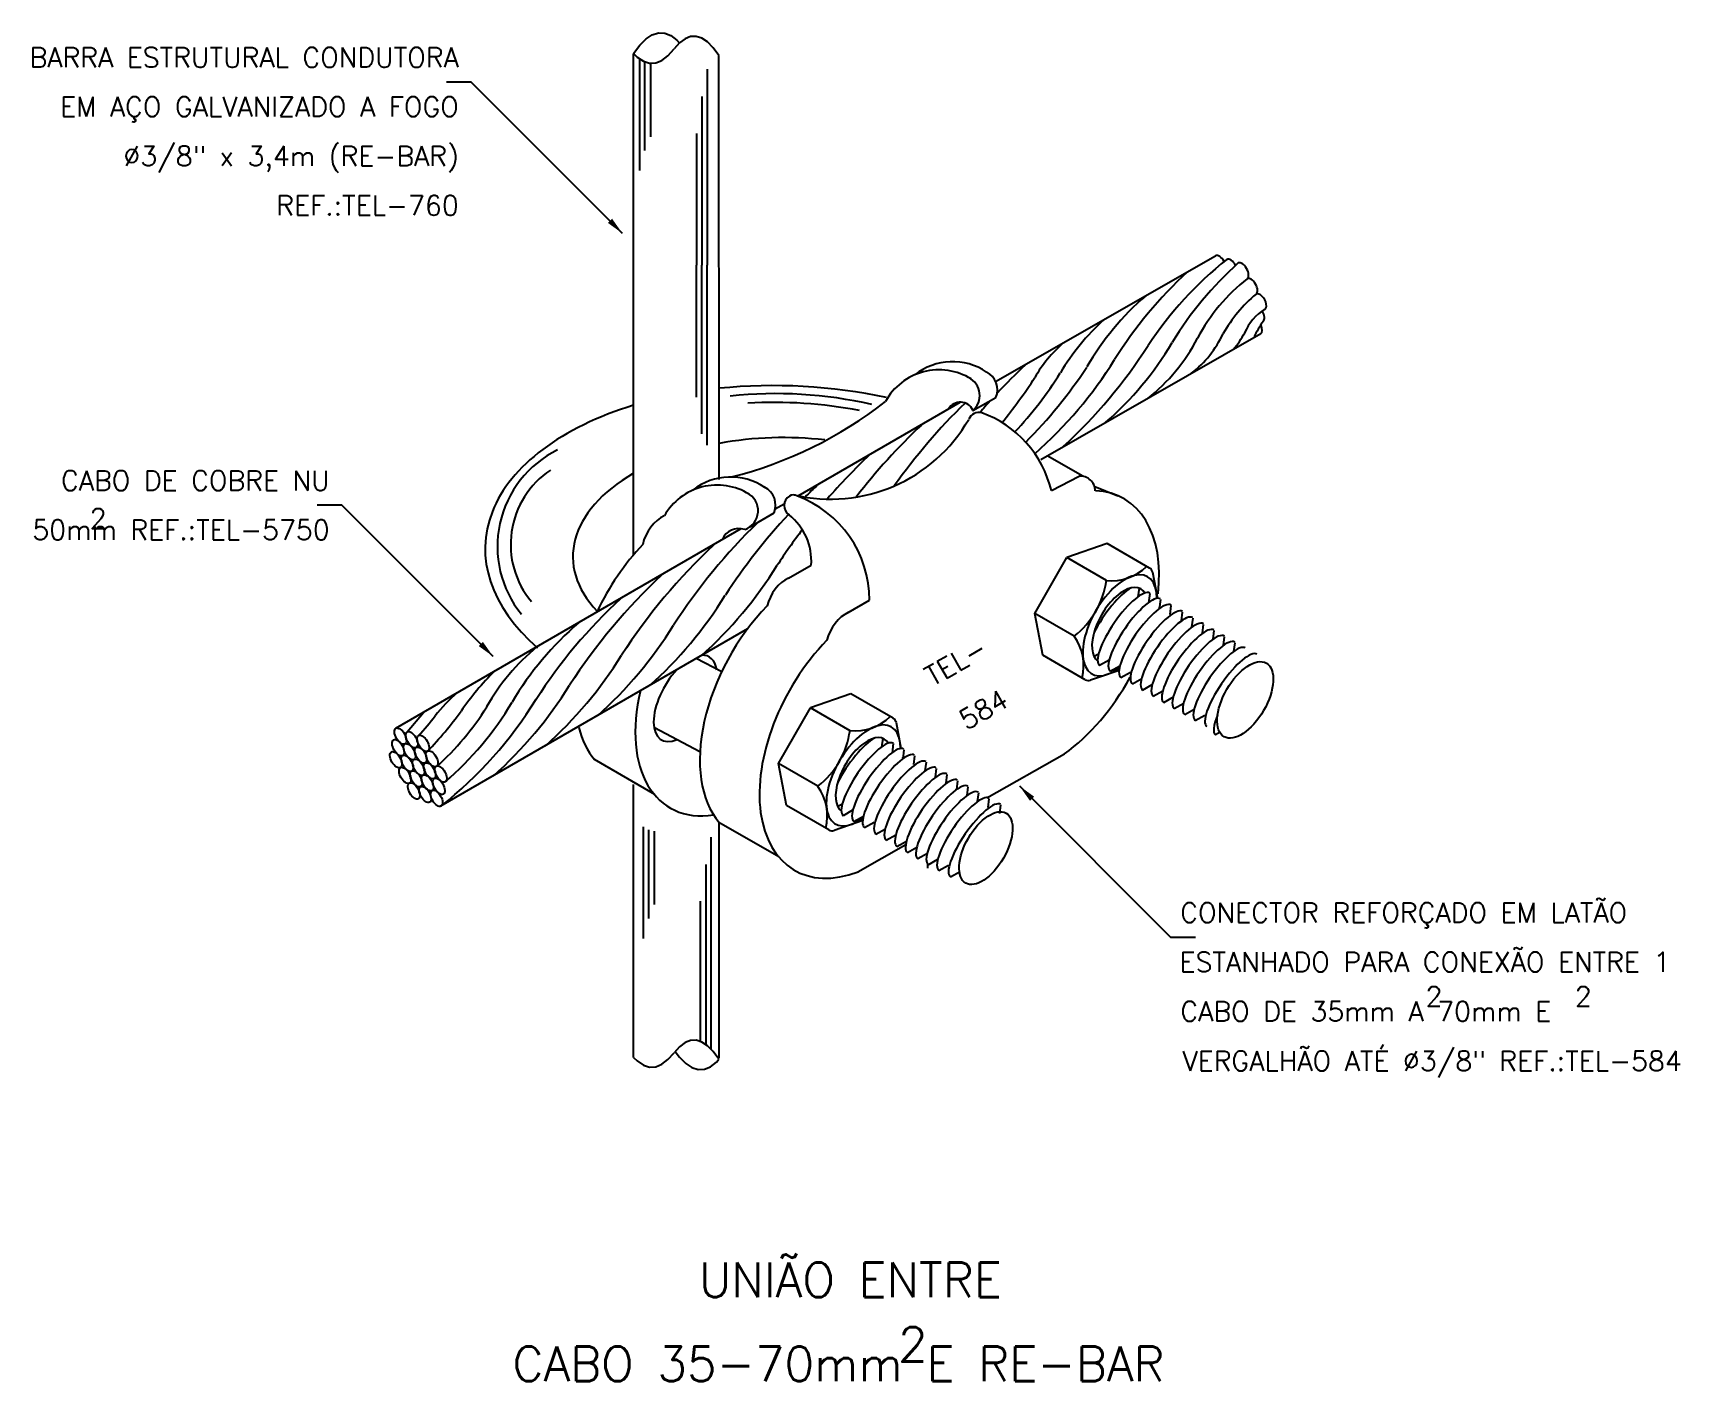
# Model space of a CAD drawing. Header units: millimetres. Extents: x -6476.7 to -6460, y -4389.2 to -4375.5.
import ezdxf
from ezdxf.enums import TextEntityAlignment as Align

# ---------------------------------------------------------------- set-up
doc = ezdxf.new("R2010")
doc.units = ezdxf.units.MM
doc.header["$LTSCALE"] = 10
doc.layers.add('Termotécnica', color=7, linetype='Continuous')
doc.styles.add('r140', font='romans.shx')
doc.styles.add('r80', font='romans.shx')

msp = doc.modelspace()

# ---------------------------------------------------------------- linework, layer by layer
at = {"layer": 'Termotécnica', "color": 2}
for p, q in [((-6470.571, -4380.845), (-6470.571, -4375.759)), ((-6469.704, -4380.078), (-6469.705, -4375.776)), ((-6472.219, -4376.046), (-6472.469, -4376.046)), ((-6470.684, -4377.581), (-6472.219, -4376.046)), ((-6466.899, -4379.084), (-6464.667, -4377.808)), ((-6466.441, -4379.874), (-6464.209, -4378.597)), ((-6466.9, -4379.085), (-6466.899, -4379.084)), ((-6468.902, -4380.241), (-6467.259, -4379.293)), ((-6473.53, -4380.337), (-6473.78, -4380.337)), ((-6471.994, -4381.873), (-6473.53, -4380.337)), ((-6469.134, -4380.375), (-6469.044, -4380.323)), ((-6472.983, -4382.597), (-6469.481, -4380.575)), ((-6465.766, -4380.727), (-6466.175, -4380.869)), ((-6465.336, -4380.975), (-6465.766, -4380.727)), ((-6466.501, -4381.435), (-6466.175, -4380.869)), ((-6465.773, -4381.102), (-6466.175, -4380.869)), ((-6465.254, -4381.283), (-6465.304, -4381.02)), ((-6465.443, -4381.179), (-6465.455, -4381.267)), ((-6465.443, -4381.179), (-6465.455, -4381.267)), ((-6465.335, -4381.232), (-6465.347, -4381.329)), ((-6465.227, -4381.294), (-6465.24, -4381.391)), ((-6465.12, -4381.356), (-6465.131, -4381.444)), ((-6465.004, -4381.422), (-6465.015, -4381.509)), ((-6472.525, -4383.387), (-6469.411, -4381.589)), ((-6466.42, -4381.859), (-6466.501, -4381.435)), ((-6466.102, -4381.665), (-6466.501, -4381.435)), ((-6464.899, -4381.484), (-6464.911, -4381.572)), ((-6464.792, -4381.547), (-6464.803, -4381.634)), ((-6464.684, -4381.609), (-6464.695, -4381.697)), ((-6464.578, -4381.671), (-6464.59, -4381.758)), ((-6464.472, -4381.732), (-6464.484, -4381.82)), ((-6469.677, -4382.028), (-6469.936, -4381.892)), ((-6465.99, -4382.108), (-6466.42, -4381.859)), ((-6465.9, -4381.869), (-6465.853, -4381.843)), ((-6465.9, -4381.869), (-6465.853, -4381.843)), ((-6465.843, -4381.96), (-6465.746, -4381.905)), ((-6465.646, -4382.013), (-6465.935, -4382.113)), ((-6465.735, -4382.022), (-6465.638, -4381.967)), ((-6465.627, -4382.084), (-6465.531, -4382.029)), ((-6465.511, -4382.15), (-6465.415, -4382.095)), ((-6468.367, -4382.25), (-6468.775, -4382.392)), ((-6467.937, -4382.498), (-6468.367, -4382.25)), ((-6465.407, -4382.212), (-6465.31, -4382.157)), ((-6465.299, -4382.275), (-6465.203, -4382.22)), ((-6469.102, -4382.958), (-6468.775, -4382.392)), ((-6468.373, -4382.625), (-6468.775, -4382.392)), ((-6465.192, -4382.337), (-6465.095, -4382.282)), ((-6465.086, -4382.399), (-6464.99, -4382.344)), ((-6464.98, -4382.46), (-6464.883, -4382.405)), ((-6469.898, -4382.838), (-6470.36, -4382.594)), ((-6467.855, -4382.806), (-6467.905, -4382.543)), ((-6464.873, -4382.52), (-6464.776, -4382.465)), ((-6468.044, -4382.701), (-6468.056, -4382.79)), ((-6467.936, -4382.755), (-6467.948, -4382.852)), ((-6464.666, -4382.663), (-6464.62, -4382.637)), ((-6467.828, -4382.817), (-6467.841, -4382.914)), ((-6467.721, -4382.879), (-6467.732, -4382.967)), ((-6469.02, -4383.382), (-6469.102, -4382.958)), ((-6468.702, -4383.188), (-6469.102, -4382.958)), ((-6467.604, -4382.944), (-6467.616, -4383.032)), ((-6467.5, -4383.007), (-6467.512, -4383.095)), ((-6467.392, -4383.07), (-6467.404, -4383.157)), ((-6470.571, -4385.939), (-6470.571, -4383.171)), ((-6467.285, -4383.132), (-6467.296, -4383.22)), ((-6467.179, -4383.193), (-6467.191, -4383.281)), ((-6467.073, -4383.255), (-6467.085, -4383.342)), ((-6466.656, -4383.185), (-6465.12, -4384.721)), ((-6468.59, -4383.631), (-6469.02, -4383.382)), ((-6468.501, -4383.392), (-6468.454, -4383.366)), ((-6468.443, -4383.483), (-6468.347, -4383.428)), ((-6466.966, -4383.315), (-6466.977, -4383.402)), ((-6466.848, -4383.377), (-6466.859, -4383.465)), ((-6469.704, -4385.941), (-6469.704, -4383.557)), ((-6468.247, -4383.535), (-6468.536, -4383.636)), ((-6468.336, -4383.545), (-6468.239, -4383.49)), ((-6468.228, -4383.607), (-6468.132, -4383.552)), ((-6468.112, -4383.672), (-6468.016, -4383.618)), ((-6468.008, -4383.735), (-6467.911, -4383.68)), ((-6467.9, -4383.798), (-6467.803, -4383.743)), ((-6467.792, -4383.86), (-6467.696, -4383.805)), ((-6467.687, -4383.921), (-6467.59, -4383.867)), ((-6467.581, -4383.983), (-6467.484, -4383.928)), ((-6467.473, -4384.042), (-6467.377, -4383.988)), ((-6467.356, -4384.105), (-6467.259, -4384.051)), ((-6464.87, -4384.721), (-6465.12, -4384.721))]:
    msp.add_line(p, q, dxfattribs=at)
at = {"layer": 'Termotécnica', "color": 1}
for p, q in [((-6470.509, -4376.943), (-6470.509, -4375.81)), ((-6470.456, -4376.741), (-6470.456, -4375.84)), ((-6470.401, -4375.854), (-6470.401, -4376.6)), ((-6469.825, -4375.916), (-6469.825, -4377.903)), ((-6469.878, -4376.193), (-6469.878, -4377.903)), ((-6469.933, -4376.566), (-6469.933, -4377.903)), ((-6469.933, -4379.241), (-6469.933, -4377.903)), ((-6469.878, -4379.613), (-6469.878, -4377.903)), ((-6469.825, -4379.729), (-6469.825, -4377.903)), ((-6472.868, -4382.635), (-6472.702, -4382.438)), ((-6470.47, -4384.731), (-6470.47, -4383.598)), ((-6470.417, -4384.529), (-6470.417, -4383.628)), ((-6470.363, -4383.642), (-6470.363, -4384.388)), ((-6469.786, -4383.704), (-6469.786, -4385.855)), ((-6469.839, -4383.981), (-6469.839, -4385.808)), ((-6467.585, -4384.018), (-6467.585, -4383.978)), ((-6469.894, -4384.354), (-6469.894, -4385.777))]:
    msp.add_line(p, q, dxfattribs=at)
at = {"layer": 'Termotécnica', "color": 3}
for p, q in [((-6467.128, -4379.378), (-6466.895, -4379.246)), ((-6466.013, -4380.044), (-6466.374, -4379.836)), ((-6466.332, -4380.189), (-6466.05, -4380.042)), ((-6465.657, -4380.246), (-6465.893, -4380.15)), ((-6469.39, -4380.556), (-6469.146, -4380.416)), ((-6469, -4381.078), (-6468.768, -4380.944)), ((-6468.393, -4381.426), (-6468.178, -4381.301)), ((-6465.234, -4381.385), (-6465.237, -4381.37)), ((-6470.357, -4383.27), (-6470.968, -4382.917)), ((-6467.835, -4382.907), (-6467.838, -4382.892)), ((-6466.986, -4383.304), (-6466.2, -4382.858)), ((-6469.097, -4383.903), (-6469.705, -4383.556)), ((-6468.295, -4384.057), (-6467.809, -4383.777))]:
    msp.add_line(p, q, dxfattribs=at)
at = {"layer": 'Termotécnica', "color": 2}
for points in [[(-6470.571, -4375.757), (-6470.507, -4375.672), (-6470.444, -4375.608), (-6470.381, -4375.567), (-6470.318, -4375.548), (-6470.255, -4375.551), (-6470.193, -4375.575), (-6470.131, -4375.622), (-6470.106, -4375.65)], [(-6470.571, -4375.757), (-6470.535, -4375.793), (-6470.472, -4375.835), (-6470.409, -4375.854), (-6470.346, -4375.851), (-6470.284, -4375.826), (-6470.222, -4375.779), (-6470.161, -4375.71)], [(-6469.705, -4375.776), (-6469.763, -4375.698), (-6469.821, -4375.639), (-6469.879, -4375.601), (-6469.936, -4375.583), (-6469.993, -4375.585), (-6470.049, -4375.606), (-6470.105, -4375.648), (-6470.161, -4375.71)], [(-6469.705, -4385.957), (-6469.763, -4385.879), (-6469.821, -4385.82), (-6469.879, -4385.782), (-6469.936, -4385.764), (-6469.993, -4385.765), (-6470.049, -4385.787), (-6470.105, -4385.829), (-6470.161, -4385.891)], [(-6470.571, -4385.938), (-6470.535, -4385.974), (-6470.472, -4386.015), (-6470.409, -4386.035), (-6470.346, -4386.032), (-6470.284, -4386.007), (-6470.222, -4385.96), (-6470.161, -4385.891)], [(-6470.148, -4385.877), (-6470.105, -4385.935), (-6470.042, -4385.999), (-6469.979, -4386.04), (-6469.916, -4386.059), (-6469.853, -4386.056), (-6469.791, -4386.032), (-6469.729, -4385.985), (-6469.705, -4385.957)]]:
    msp.add_lwpolyline(points, dxfattribs=at)
at = {"layer": 'Termotécnica', "color": 1}
for centre, radius, start, end in [((-6462.241, -4380.756), 3.718, 128.435, 146.7642), ((-6462.082, -4380.517), 3.535, 131.7772, 148.8439), ((-6462.103, -4381.088), 4.223, 132.4102, 148.1717), ((-6463.179, -4379.527), 1.89, 128.1044, 152.1084), ((-6463.563, -4380.319), 2.778, 130.6875, 150.1267), ((-6463.228, -4379.394), 1.579, 130.6471, 149.6734), ((-6463.89, -4378.797), 0.525, 121.7478, 156.5997), ((-6464.187, -4380.225), 2.394, 132.407, 149.1128), ((-6463.615, -4378.909), 0.716, 142.3713, 157.4842), ((-6465.294, -4379.739), 1.393, 131.2403, 149.9662), ((-6469.768, -4375.883), 5.248, 312.6958, 327.3042), ((-6468.059, -4376.92), 3.441, 311.4359, 329.0739), ((-6466.567, -4377.741), 1.94, 308.6897, 332.2807), ((-6465.588, -4378.131), 1.101, 308.0378, 334.9512), ((-6465.217, -4378.132), 0.961, 319.4967, 331.6379), ((-6462.439, -4383.344), 6.075, 133.2064, 137.0102), ((-6469.31, -4376.608), 4.263, 311.2158, 328.0944), ((-6471.771, -4375.546), 6.326, 321.2814, 326.4435), ((-6469.562, -4376.919), 3.916, 316.9104, 327.9633), ((-6470.223, -4376.111), 5.104, 315.3336, 326.3979), ((-6469.131, -4383.615), 4.409, 77.2144, 95.9728), ((-6469.136, -4383.768), 4.473, 78.9719, 93.5529), ((-6462.965, -4383.648), 6.075, 134.311, 144.75), ((-6462.439, -4383.344), 6.075, 138.0256, 139.4795), ((-6463.492, -4383.952), 6.075, 133.2064, 142.5165), ((-6470.862, -4380.756), 1.091, 116.1969, 219.0812), ((-6464.019, -4384.256), 6.075, 133.2064, 139.0626), ((-6470.911, -4380.735), 0.907, 123.8036, 219.7917), ((-6464.545, -4384.56), 6.075, 133.2064, 134.8713), ((-6465.072, -4384.864), 6.075, 134.2013, 146.9958), ((-6464.545, -4384.56), 6.075, 137.1702, 146.9958), ((-6464.019, -4384.256), 6.075, 142.8274, 146.9958), ((-6465.599, -4385.168), 6.075, 133.2064, 146.9958), ((-6466.126, -4385.472), 6.075, 133.2064, 146.9958), ((-6472.702, -4378.719), 4.223, 311.8283, 328.1717), ((-6473.229, -4379.024), 4.223, 311.8283, 328.1717), ((-6467.143, -4385.141), 5.248, 132.6958, 147.3042), ((-6469.013, -4383.99), 3.245, 130.6583, 149.3417), ((-6473.755, -4379.328), 4.223, 311.8283, 328.1717), ((-6470.154, -4383.465), 2.194, 129.5979, 150.4021), ((-6474.282, -4379.632), 4.223, 311.8283, 328.1717), ((-6470.041, -4383.995), 2.768, 134.5242, 145.4758), ((-6471.189, -4383.583), 1.783, 131.1773, 141.5135), ((-6474.809, -4379.936), 4.223, 311.8283, 328.1717), ((-6476.077, -4379.62), 4.69, 316.7715, 323.2285), ((-6474.324, -4381), 2.651, 311.4044, 328.5956), ((-6475.157, -4380.076), 4.232, 308.4803, 328.2103), ((-6474.657, -4380.63), 3.324, 310.883, 329.117), ((-6474.351, -4381.161), 2.2, 316.6069, 323.3931)]:
    msp.add_arc(centre, radius, start, end, dxfattribs=at)
at = {"layer": 'Termotécnica', "color": 3}
for centre, radius, start, end in [((-6467.335, -4379.501), 0.619, 56.1373, 128.18), ((-6467.473, -4379.583), 0.619, 58.1641, 151.2602), ((-6467.261, -4379.224), 0.202, 309.7762, 63.2463), ((-6467.087, -4379.169), 0.207, 338.0473, 62.4737), ((-6470.616, -4375.962), 4.219, 284.2633, 308.0315), ((-6467.256, -4379.431), 0.139, 24.4459, 149.7194), ((-6467.064, -4379.513), 0.117, 76.7509, 156.2739), ((-6467.427, -4380.457), 1.127, 13.7323, 69.7684), ((-6468.571, -4378.661), 1.615, 256.6787, 330.077), ((-6469.586, -4380.67), 0.619, 56.1373, 128.18), ((-6466.04, -4380.194), 0.153, 0.3231, 93.933), ((-6469.723, -4380.749), 0.616, 58.0351, 150.5007), ((-6469.511, -4380.393), 0.203, 289.3874, 63.1801), ((-6469.337, -4380.338), 0.207, 338.0473, 62.4737), ((-6468.933, -4380.341), 0.112, 120.7879, 237.7847), ((-6468.951, -4380.303), 0.0703, 58.8415, 123.3991), ((-6469.305, -4381.3), 1.127, 359.9485, 69.7684), ((-6469.505, -4380.753), 0.179, 70.1212, 158.3354), ((-6469.372, -4380.907), 0.605, 356.4762, 51.1261)]:
    msp.add_arc(centre, radius, start, end, dxfattribs=at)
at = {"layer": 'Termotécnica', "color": 2}
for centre, radius, start, end in [((-6465.72, -4380.598), 0.505, 263.8108, 314.501), ((-6465.369, -4381.032), 0.0654, 10.8846, 60), ((-6466.638, -4380.978), 0.872, 307.9969, 352.0248), ((-6466.511, -4381.964), 0.506, 345.5818, 36.1065), ((-6465.957, -4382.051), 0.0654, 240, 289.1165), ((-6468.321, -4382.12), 0.505, 263.8108, 314.501), ((-6467.969, -4382.555), 0.0654, 10.8846, 60), ((-6469.239, -4382.501), 0.872, 307.9969, 352.0248), ((-6469.112, -4383.487), 0.506, 345.5818, 36.1065), ((-6468.558, -4383.574), 0.0654, 240, 289.1165)]:
    msp.add_arc(centre, radius, start, end, dxfattribs=at)
for centre, major_axis, ratio, start_param, end_param in [((-6464.621, -4377.887), (-0.0458, 0.0793), 0.509483, 4.692989, 6.283185), ((-6464.507, -4377.923), (-0.0458, 0.0793), 0.509483, 4.628823, 6.283185), ((-6464.392, -4377.96), (-0.0458, 0.0793), 0.509483, 3.141593, 6.283185), ((-6464.301, -4378.118), (-0.0448, 0.0784), 0.512264, 3.141593, 6.283185), ((-6464.211, -4378.274), (-0.0448, 0.0772), 0.525888, 3.041833, 6.283185), ((-6464.232, -4378.396), (-0.0458, 0.0793), 0.509483, 3.262738, 4.754042), ((-6464.255, -4378.518), (-0.0458, 0.0793), 0.509483, 3.141593, 4.494178), ((-6468.955, -4380.894), (3.121, -0.168), 0.564445, 1.292485, 1.842562), ((-6468.955, -4380.894), (3.121, -0.168), 0.564445, 2.145046, 3.764449), ((-6469.097, -4380.832), (2.09, 0.039), 0.564445, 1.335475, 1.853625), ((-6469.097, -4380.832), (2.09, 0.039), 0.564445, 2.342658, 3.621654), ((-6465.639, -4381.555), (-0.284, -0.492), 0.500279, -3.871922, 0.848217), ((-6465.639, -4381.555), (-0.213, -0.369), 0.500279, 2.861531, 6.228609), ((-6468.24, -4383.078), (-0.284, -0.492), 0.500279, -3.871922, 0.848217), ((-6468.24, -4383.078), (-0.213, -0.369), 0.500279, 2.861531, 6.228609)]:
    msp.add_ellipse(centre, major_axis=major_axis, ratio=ratio, start_param=start_param, end_param=end_param, dxfattribs=at)
at = {"layer": 'Termotécnica', "color": 3}
for centre, major_axis, ratio, start_param, end_param in [((-6466.394, -4381.651), (0.798, 1.379), 0.605501, 5.338245, 6.58995), ((-6470.272, -4380.699), (0.147, 0.255), 0.61415, 0.696687, 2.049591), ((-6470.012, -4381.699), (0.789, 1.366), 0.605501, 1.180363, 1.712074), ((-6469.012, -4381.331), (0.147, 0.255), 0.61415, 0.696687, 2.009837), ((-6468.756, -4382.324), (0.789, 1.366), 0.605501, 1.175884, 2.925575), ((-6468.407, -4381.68), (0.147, 0.255), 0.61415, 0.688811, 2.009837), ((-6468.151, -4382.673), (0.789, 1.366), 0.605501, 1.175884, 3.777677), ((-6470.046, -4382.297), (-0.243, -0.421), 0.500279, 2.580168, 3.461071), ((-6470.046, -4382.297), (-0.243, -0.421), 0.500279, 4.267986, 6.874199), ((-6466.397, -4381.651), (0.798, 1.379), 0.605501, 4.075403, 4.750279), ((-6469.411, -4382.041), (0.789, 1.366), 0.605501, 2.029769, 3.594038), ((-6470.02, -4381.685), (0.789, 1.366), 0.605501, 2.583733, 2.925575)]:
    msp.add_ellipse(centre, major_axis=major_axis, ratio=ratio, start_param=start_param, end_param=end_param, dxfattribs=at)
at = {"layer": 'Termotécnica', "color": 1}
for centre, major_axis, ratio, start_param, end_param in [((-6465.696, -4381.531), (-0.254, -0.367), 0.279135, 3.653434, 5.169979), ((-6465.696, -4381.531), (-0.254, -0.367), 0.279135, 3.653434, 5.169979), ((-6465.588, -4381.597), (-0.255, -0.367), 0.281547, 3.158868, 6.283185), ((-6465.48, -4381.655), (-0.255, -0.367), 0.281547, 3.158868, 6.283185), ((-6465.372, -4381.718), (-0.255, -0.367), 0.281547, 3.158868, 6.283185), ((-6465.256, -4381.783), (-0.255, -0.367), 0.281547, 3.158868, 6.283185), ((-6465.152, -4381.845), (-0.255, -0.367), 0.281547, 3.158868, 6.283185), ((-6465.044, -4381.908), (-0.255, -0.367), 0.281547, 3.158868, 6.283185), ((-6464.937, -4381.971), (-0.255, -0.367), 0.281547, 3.158868, 6.283185), ((-6464.831, -4382.032), (-0.255, -0.367), 0.281547, 3.158868, 6.283185), ((-6464.725, -4382.093), (-0.255, -0.367), 0.281547, 3.158868, 6.283185), ((-6464.618, -4382.153), (-0.255, -0.367), 0.281547, 3.158868, 6.283185), ((-6464.5, -4382.216), (-0.255, -0.367), 0.281547, 3.158868, 6.283185), ((-6464.421, -4382.312), (0.246, 0.355), 0.279135, 2.20721, 3.141593), ((-6468.297, -4383.053), (-0.254, -0.367), 0.279135, 3.653434, 5.169979), ((-6468.189, -4383.12), (-0.255, -0.367), 0.281547, 3.158868, 6.283185), ((-6468.081, -4383.178), (-0.255, -0.367), 0.281547, 3.158868, 6.283185), ((-6467.973, -4383.24), (-0.255, -0.367), 0.281547, 3.158868, 6.283185), ((-6467.857, -4383.306), (-0.255, -0.367), 0.281547, 3.158868, 6.283185), ((-6467.753, -4383.368), (-0.255, -0.367), 0.281547, 3.158868, 6.283185), ((-6467.645, -4383.431), (-0.255, -0.367), 0.281547, 3.158868, 6.283185), ((-6467.537, -4383.493), (-0.255, -0.367), 0.281547, 3.158868, 6.283185), ((-6467.432, -4383.555), (-0.255, -0.367), 0.281547, 3.158868, 6.283185), ((-6467.326, -4383.616), (-0.255, -0.367), 0.281547, 3.158868, 6.283185), ((-6467.218, -4383.676), (-0.255, -0.367), 0.281547, 3.158868, 6.283185), ((-6467.101, -4383.739), (-0.255, -0.367), 0.281547, 3.158868, 6.283185)]:
    msp.add_ellipse(centre, major_axis=major_axis, ratio=ratio, start_param=start_param, end_param=end_param, dxfattribs=at)
at = {"layer": 'Termotécnica', "color": 2}
for centre, major_axis, ratio in [((-6464.366, -4382.312), (-0.215, -0.373), 0.500279), ((-6472.936, -4382.679), (-0.0458, 0.0793), 0.509483), ((-6472.96, -4382.797), (-0.0458, 0.0793), 0.509483), ((-6472.844, -4382.838), (-0.0458, 0.0793), 0.509483), ((-6472.822, -4382.715), (-0.0458, 0.0793), 0.509483), ((-6472.706, -4382.752), (-0.0458, 0.0793), 0.509483), ((-6472.982, -4382.919), (-0.0458, 0.0793), 0.509483), ((-6472.868, -4382.955), (-0.0458, 0.0793), 0.509483), ((-6472.753, -4382.995), (-0.0458, 0.0793), 0.509483), ((-6472.731, -4382.872), (-0.0458, 0.0793), 0.509483), ((-6472.617, -4382.909), (-0.0458, 0.0793), 0.509483), ((-6472.89, -4383.078), (-0.0458, 0.0793), 0.509483), ((-6472.778, -4383.112), (-0.0458, 0.0793), 0.509483), ((-6472.662, -4383.153), (-0.0458, 0.0793), 0.509483), ((-6472.64, -4383.031), (-0.0458, 0.0793), 0.509483), ((-6472.547, -4383.188), (-0.0458, 0.0793), 0.509483), ((-6472.527, -4383.063), (-0.0458, 0.0793), 0.509483), ((-6472.8, -4383.235), (-0.0458, 0.0793), 0.509483), ((-6472.686, -4383.271), (-0.0458, 0.0793), 0.509483), ((-6472.569, -4383.31), (-0.0458, 0.0793), 0.509483), ((-6466.997, -4383.815), (-0.205, -0.355), 0.500279)]:
    msp.add_ellipse(centre, major_axis=major_axis, ratio=ratio, dxfattribs=at)
for points in [[(-6470.789, -4377.432), (-6470.832, -4377.474), (-6470.684, -4377.581)], [(-6472.1, -4381.724), (-6472.142, -4381.766), (-6471.994, -4381.873)], [(-6466.55, -4383.335), (-6466.508, -4383.293), (-6466.656, -4383.185)]]:
    msp.add_solid(points, dxfattribs=at)

# ---------------------------------------------------------------- texts
at = {"layer": 'Termotécnica', "color": 2, "style": 'r80'}
for s, p in [('BARRA ESTRUTURAL CONDUTORA', (-6472.345, -4375.896)), ('EM AÇO GALVANIZADO A FOGO', (-6472.344, -4376.396)), ('%%C3/8" x 3,4m (RE-BAR)', (-6472.344, -4376.896)), ('REF.:TEL-760', (-6472.345, -4377.397)), ('CABO DE COBRE NU', (-6473.654, -4380.187)), ('50mm REF.:TEL-5750', (-6473.654, -4380.687))]:
    msp.add_text(s, height=0.2, dxfattribs=at).set_placement(p, align=Align.RIGHT)
for s, p in [('2', (-6476.089, -4380.572)), ('CONECTOR REFORÇADO EM LATÃO', (-6465.025, -4384.57)), ('ESTANHADO PARA CONEXÃO ENTRE 1', (-6465.033, -4385.07)), ('2', (-6462.537, -4385.419)), ('2', (-6461.022, -4385.419)), ('CABO DE 35mm A 70mm E', (-6465.024, -4385.571)), ('VERGALHÃO ATÉ %%C3/8" REF.:TEL-584', (-6465.003, -4386.073))]:
    msp.add_text(s, height=0.2, dxfattribs=at).set_placement(p)
for s, p in [('TEL-', (-6467.3, -4381.925)), ('584', (-6467.021, -4382.409))]:
    msp.add_text(s, height=0.2, rotation=30, dxfattribs=at).set_placement(p, align=Align.MIDDLE)
at = {"layer": 'Termotécnica', "color": 5, "style": 'r140'}
for s, p in [(' UNIÃO ENTRE', (-6468.492, -4388.474)), ('CABO 35-70mm E RE-BAR', (-6468.492, -4389.325))]:
    msp.add_text(s, height=0.35, dxfattribs=at).set_placement(p, align=Align.BOTTOM_CENTER)
msp.add_text('2', height=0.35, dxfattribs=at).set_placement((-6467.738, -4388.847), align=Align.MIDDLE)

doc.saveas('drawing.dxf')
